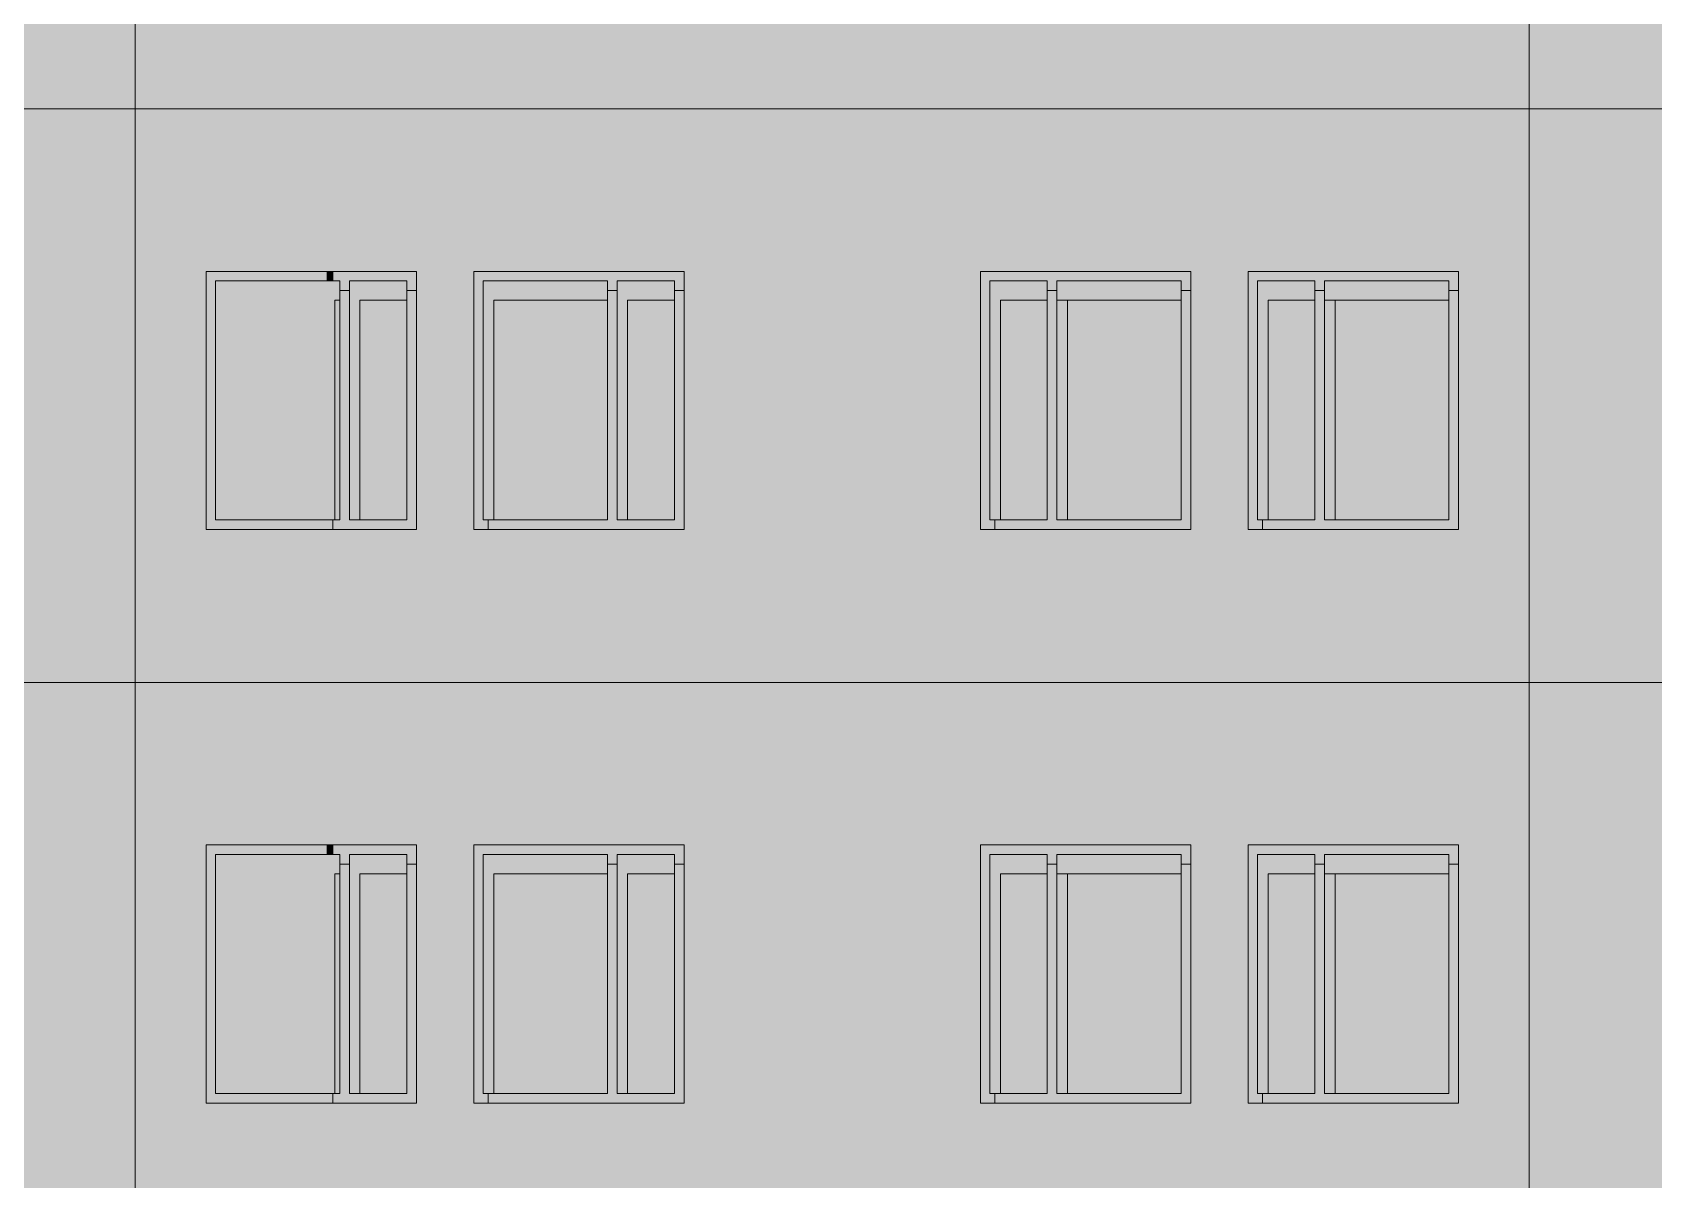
# Model space of a CAD drawing. Header units: millimetres. Extents: x 145836 to 266027, y 108786 to 206069.
# Drawn here: x 159283 to 163523, y 190599 to 193599 of the extents above; entities that cross this region are included whole.
import ezdxf

# ---------------------------------------------------------------- set-up
doc = ezdxf.new("R2010")
doc.units = ezdxf.units.MM
doc.layers.get('0').update_dxf_attribs({"color": 250})
doc.layers.add('hatch1', color=7, linetype='Continuous')

msp = doc.modelspace()

# ---------------------------------------------------------------- hatches: boundary and pattern name
at = {"lineweight": 13, "true_color": 0x787878}
h = msp.add_hatch(color=8, dxfattribs=at)
h.dxf.hatch_style = 1
h.paths.add_polyline_path([(160052.1, 192974), (159737.1, 192974), (159737.1, 192299), (160052.1, 192299), (160052.1, 192324), (159762.1, 192324), (159762.1, 192949), (160052.1, 192949)])
h.paths.add_polyline_path([(160069, 192324), (160052.1, 192324), (160052.1, 192299), (160069, 192299)])
at = {"lineweight": 13, "true_color": 0x5c6d75}
h = msp.add_hatch(color=147, dxfattribs=at)
h.dxf.hatch_style = 1
h.paths.add_polyline_path([(160087.1, 192949), (160052.1, 192949), (160052.1, 192324), (160073.9, 192324), (160073.9, 192899), (160087.1, 192899)])
h.paths.add_polyline_path([(160052.1, 192949), (159762.1, 192949), (159762.1, 192324), (160052.1, 192324)])
at = {"lineweight": 13, "true_color": 0x787878}
h = msp.add_hatch(color=8, dxfattribs=at)
h.dxf.hatch_style = 1
h.paths.add_polyline_path([(160069, 192974), (160052.1, 192974), (160052.1, 192949), (160069, 192949)])
at = {"lineweight": 13}
h = msp.add_hatch(color=253, dxfattribs=at)
h.dxf.hatch_style = 1
h.paths.add_polyline_path([(160287.1, 192974), (160069, 192974), (160069, 192949), (160087.1, 192949), (160087.1, 192924), (160112.1, 192924), (160112.1, 192949), (160262.1, 192949), (160262.1, 192924), (160287.1, 192924)])
at = {"lineweight": 13, "true_color": 0x5c6d75}
h = msp.add_hatch(color=147, dxfattribs=at)
h.dxf.hatch_style = 1
h.paths.add_polyline_path([(160262.1, 192899), (160262.1, 192949), (160112.1, 192949), (160112.1, 192324), (160139.5, 192324), (160139.5, 192899)])
at = {"lineweight": 13}
h = msp.add_hatch(color=253, dxfattribs=at)
h.dxf.hatch_style = 1
h.paths.add_polyline_path([(160787.1, 192949), (160787.1, 192924), (160812.1, 192924), (160812.1, 192949), (160962.1, 192949), (160962.1, 192924), (160987.1, 192924), (160987.1, 192974), (160437.1, 192974), (160437.1, 192299), (160474.5, 192299), (160474.5, 192324), (160462.1, 192324), (160462.1, 192949)])
at = {"lineweight": 13, "true_color": 0x5c6d75}
h = msp.add_hatch(color=147, dxfattribs=at)
h.paths.add_polyline_path([(160787.1, 192899), (160787.1, 192949), (160462.1, 192949), (160462.1, 192324), (160489.5, 192324), (160489.5, 192899)])
h.paths.add_polyline_path([(160962.1, 192899), (160962.1, 192949), (160812.1, 192949), (160812.1, 192324), (160839.5, 192324), (160839.5, 192899)])
at = {"lineweight": 20}
for color, points in [(253, [(161762.1, 192974), (161762.1, 192299), (161799.5, 192299), (161799.5, 192324), (161787.1, 192324), (161787.1, 192949), (161937.1, 192949), (161937.1, 192924), (161962.1, 192924), (161962.1, 192949), (162287.1, 192949), (162287.1, 192924), (162312.1, 192924), (162312.1, 192974)]), (253, [(162462.1, 192299), (162499.5, 192299), (162499.5, 192324), (162487.1, 192324), (162487.1, 192949), (162637.1, 192949), (162637.1, 192924), (162662.1, 192924), (162662.1, 192949), (162987.1, 192949), (162987.1, 192924), (163012.1, 192924), (163012.1, 192974), (162462.1, 192974)]), (255, [(162287.1, 192324), (161962.1, 192324), (161962.1, 192924), (161937.1, 192924), (161937.1, 192324), (161799.5, 192324), (161799.5, 192299), (162312.1, 192299), (162312.1, 192924), (162287.1, 192924)]), (253, [(161762.1, 191474), (161762.1, 190799), (161799.5, 190799), (161799.5, 190824), (161787.1, 190824), (161787.1, 191449), (161937.1, 191449), (161937.1, 191424), (161962.1, 191424), (161962.1, 191449), (162287.1, 191449), (162287.1, 191424), (162312.1, 191424), (162312.1, 191474)]), (253, [(162462.1, 190799), (162499.5, 190799), (162499.5, 190824), (162487.1, 190824), (162487.1, 191449), (162637.1, 191449), (162637.1, 191424), (162662.1, 191424), (162662.1, 191449), (162987.1, 191449), (162987.1, 191424), (163012.1, 191424), (163012.1, 191474), (162462.1, 191474)]), (255, [(162287.1, 190824), (161962.1, 190824), (161962.1, 191424), (161937.1, 191424), (161937.1, 190824), (161799.5, 190824), (161799.5, 190799), (162312.1, 190799), (162312.1, 191424), (162287.1, 191424)])]:
    msp.add_hatch(color=color, dxfattribs=at).paths.add_polyline_path(points)
at = {"lineweight": 20, "true_color": 0x5c6d75}
h = msp.add_hatch(color=147, dxfattribs=at)
h.paths.add_polyline_path([(162287.1, 192899), (162287.1, 192949), (161962.1, 192949), (161962.1, 192899)])
h.paths.add_polyline_path([(161937.1, 192899), (161937.1, 192949), (161787.1, 192949), (161787.1, 192324), (161814.5, 192324), (161814.5, 192899)])
for points in [[(162487.1, 192949), (162487.1, 192324), (162514.5, 192324), (162514.5, 192899), (162637.1, 192899), (162637.1, 192949)], [(162987.1, 192899), (162987.1, 192949), (162662.1, 192949), (162662.1, 192899)], [(162487.1, 191449), (162487.1, 190824), (162514.5, 190824), (162514.5, 191399), (162637.1, 191399), (162637.1, 191449)], [(162987.1, 191399), (162987.1, 191449), (162662.1, 191449), (162662.1, 191399)]]:
    msp.add_hatch(color=147, dxfattribs=at).paths.add_polyline_path(points)
at = {"lineweight": 13}
h = msp.add_hatch(color=255, dxfattribs=at)
h.dxf.hatch_style = 1
h.paths.add_polyline_path([(160287.1, 192924), (160262.1, 192924), (160262.1, 192324), (160112.1, 192324), (160112.1, 192924), (160087.1, 192924), (160087.1, 192324), (160069, 192324), (160069, 192299), (160287.1, 192299)])
h.paths.add_polyline_path([(160987.1, 192924), (160962.1, 192924), (160962.1, 192324), (160812.1, 192324), (160812.1, 192924), (160787.1, 192924), (160787.1, 192324), (160474.5, 192324), (160474.5, 192299), (160987.1, 192299)])
at = {"lineweight": 13, "true_color": 0x70858f}
h = msp.add_hatch(color=8, dxfattribs=at)
h.dxf.hatch_style = 1
h.paths.add_polyline_path([(160087.1, 192899), (160073.9, 192899), (160073.9, 192324), (160087.1, 192324)])
h.paths.add_polyline_path([(160262.1, 192899), (160139.5, 192899), (160139.5, 192324), (160262.1, 192324)])
h = msp.add_hatch(color=8, dxfattribs=at)
h.dxf.hatch_style = 1
h.paths.add_polyline_path([(160489.5, 192899), (160489.5, 192324), (160787.1, 192324), (160787.1, 192899)])
h.paths.add_polyline_path([(160839.5, 192324), (160962.1, 192324), (160962.1, 192899), (160839.5, 192899)])
h = msp.add_hatch(color=8, dxfattribs=at)
h.paths.add_polyline_path([(162287.1, 192899), (161989.5, 192899), (161989.5, 192324), (162287.1, 192324)])
h.paths.add_polyline_path([(161814.5, 192324), (161937.1, 192324), (161937.1, 192899), (161814.5, 192899)])
at = {"lineweight": 13, "true_color": 0x5c6d75}
h = msp.add_hatch(color=147, dxfattribs=at)
h.paths.add_polyline_path([(161989.5, 192899), (161962.1, 192899), (161962.1, 192324), (161989.5, 192324)])
h.paths.add_polyline_path([(162662.1, 192324), (162689.5, 192324), (162689.5, 192899), (162662.1, 192899)])
at = {"lineweight": 13}
for points in [[(163012.1, 192924), (162987.1, 192924), (162987.1, 192324), (162662.1, 192324), (162662.1, 192924), (162637.1, 192924), (162637.1, 192324), (162499.5, 192324), (162499.5, 192299), (163012.1, 192299)], [(163012.1, 191424), (162987.1, 191424), (162987.1, 190824), (162662.1, 190824), (162662.1, 191424), (162637.1, 191424), (162637.1, 190824), (162499.5, 190824), (162499.5, 190799), (163012.1, 190799)]]:
    msp.add_hatch(color=255, dxfattribs=at).paths.add_polyline_path(points)
at = {"lineweight": 13, "true_color": 0x70858f}
h = msp.add_hatch(color=8, dxfattribs=at)
h.paths.add_polyline_path([(162689.5, 192324), (162987.1, 192324), (162987.1, 192899), (162689.5, 192899)])
h.paths.add_polyline_path([(162637.1, 192899), (162514.5, 192899), (162514.5, 192324), (162637.1, 192324)])
at = {"lineweight": 13, "true_color": 0x787878}
h = msp.add_hatch(color=8, dxfattribs=at)
h.dxf.hatch_style = 1
h.paths.add_polyline_path([(160052.1, 191474), (159737.1, 191474), (159737.1, 190799), (160052.1, 190799), (160052.1, 190824), (159762.1, 190824), (159762.1, 191449), (160052.1, 191449)])
h.paths.add_polyline_path([(160069, 190824), (160052.1, 190824), (160052.1, 190799), (160069, 190799)])
h = msp.add_hatch(color=8, dxfattribs=at)
h.dxf.hatch_style = 1
h.paths.add_polyline_path([(160069, 191474), (160052.1, 191474), (160052.1, 191449), (160069, 191449)])
at = {"lineweight": 13}
h = msp.add_hatch(color=253, dxfattribs=at)
h.dxf.hatch_style = 1
h.paths.add_polyline_path([(160287.1, 191474), (160069, 191474), (160069, 191449), (160087.1, 191449), (160087.1, 191424), (160112.1, 191424), (160112.1, 191449), (160262.1, 191449), (160262.1, 191424), (160287.1, 191424)])
h = msp.add_hatch(color=253, dxfattribs=at)
h.dxf.hatch_style = 1
h.paths.add_polyline_path([(160787.1, 191449), (160787.1, 191424), (160812.1, 191424), (160812.1, 191449), (160962.1, 191449), (160962.1, 191424), (160987.1, 191424), (160987.1, 191474), (160437.1, 191474), (160437.1, 190799), (160474.5, 190799), (160474.5, 190824), (160462.1, 190824), (160462.1, 191449)])
at = {"lineweight": 13, "true_color": 0x5c6d75}
h = msp.add_hatch(color=147, dxfattribs=at)
h.dxf.hatch_style = 1
h.paths.add_polyline_path([(160087.1, 191449), (160052.1, 191449), (160052.1, 190824), (160073.9, 190824), (160073.9, 191399), (160087.1, 191399)])
h.paths.add_polyline_path([(160052.1, 191449), (159762.1, 191449), (159762.1, 190824), (160052.1, 190824)])
at = {"lineweight": 13}
h = msp.add_hatch(color=255, dxfattribs=at)
h.dxf.hatch_style = 1
h.paths.add_polyline_path([(160287.1, 191424), (160262.1, 191424), (160262.1, 190824), (160112.1, 190824), (160112.1, 191424), (160087.1, 191424), (160087.1, 190824), (160069, 190824), (160069, 190799), (160287.1, 190799)])
h.paths.add_polyline_path([(160987.1, 191424), (160962.1, 191424), (160962.1, 190824), (160812.1, 190824), (160812.1, 191424), (160787.1, 191424), (160787.1, 190824), (160474.5, 190824), (160474.5, 190799), (160987.1, 190799)])
at = {"lineweight": 13, "true_color": 0x5c6d75}
h = msp.add_hatch(color=147, dxfattribs=at)
h.dxf.hatch_style = 1
h.paths.add_polyline_path([(160262.1, 191399), (160262.1, 191449), (160112.1, 191449), (160112.1, 190824), (160139.5, 190824), (160139.5, 191399)])
h = msp.add_hatch(color=147, dxfattribs=at)
h.paths.add_polyline_path([(160787.1, 191399), (160787.1, 191449), (160462.1, 191449), (160462.1, 190824), (160489.5, 190824), (160489.5, 191399)])
h.paths.add_polyline_path([(160962.1, 191399), (160962.1, 191449), (160812.1, 191449), (160812.1, 190824), (160839.5, 190824), (160839.5, 191399)])
at = {"lineweight": 20, "true_color": 0x5c6d75}
h = msp.add_hatch(color=147, dxfattribs=at)
h.paths.add_polyline_path([(162287.1, 191399), (162287.1, 191449), (161962.1, 191449), (161962.1, 191399)])
h.paths.add_polyline_path([(161937.1, 191399), (161937.1, 191449), (161787.1, 191449), (161787.1, 190824), (161814.5, 190824), (161814.5, 191399)])
at = {"lineweight": 13, "true_color": 0x70858f}
h = msp.add_hatch(color=8, dxfattribs=at)
h.dxf.hatch_style = 1
h.paths.add_polyline_path([(160087.1, 191399), (160073.9, 191399), (160073.9, 190824), (160087.1, 190824)])
h.paths.add_polyline_path([(160262.1, 191399), (160139.5, 191399), (160139.5, 190824), (160262.1, 190824)])
h = msp.add_hatch(color=8, dxfattribs=at)
h.dxf.hatch_style = 1
h.paths.add_polyline_path([(160489.5, 191399), (160489.5, 190824), (160787.1, 190824), (160787.1, 191399)])
h.paths.add_polyline_path([(160839.5, 190824), (160962.1, 190824), (160962.1, 191399), (160839.5, 191399)])
h = msp.add_hatch(color=8, dxfattribs=at)
h.paths.add_polyline_path([(162287.1, 191399), (161989.5, 191399), (161989.5, 190824), (162287.1, 190824)])
h.paths.add_polyline_path([(161814.5, 190824), (161937.1, 190824), (161937.1, 191399), (161814.5, 191399)])
at = {"lineweight": 13, "true_color": 0x5c6d75}
h = msp.add_hatch(color=147, dxfattribs=at)
h.paths.add_polyline_path([(161989.5, 191399), (161962.1, 191399), (161962.1, 190824), (161989.5, 190824)])
h.paths.add_polyline_path([(162662.1, 190824), (162689.5, 190824), (162689.5, 191399), (162662.1, 191399)])
at = {"lineweight": 13, "true_color": 0x70858f}
h = msp.add_hatch(color=8, dxfattribs=at)
h.paths.add_polyline_path([(162689.5, 190824), (162987.1, 190824), (162987.1, 191399), (162689.5, 191399)])
h.paths.add_polyline_path([(162637.1, 191399), (162514.5, 191399), (162514.5, 190824), (162637.1, 190824)])
at = {"layer": 'hatch1', "lineweight": 13, "true_color": 0xc98238}
h = msp.add_hatch(color=23, dxfattribs=at)
h.dxf.hatch_style = 1
h.paths.add_polyline_path([(156067.2, 194899), (156067.2, 194474), (156612.1, 194474), (156612.1, 193799), (156067.2, 193799), (156067.2, 193399), (159552.1, 193399), (159552.1, 194899)])
h.paths.add_polyline_path([(158437.1, 194474), (158437.1, 193799), (157887.1, 193799), (157887.1, 194474)], flags=16)
h.paths.add_polyline_path([(158237.1, 194449), (158237.1, 194424), (158262.1, 194424), (158262.1, 194449), (158412.1, 194449), (158412.1, 193824), (158262.1, 193824), (158262.1, 194424), (158237.1, 194424), (158237.1, 193824), (157912.1, 193824), (157912.1, 194449)], flags=0)
h.paths.add_polyline_path([(157762.1, 194474), (157762.1, 193799), (156862.1, 193799), (156862.1, 194474)], flags=16)
h.paths.add_polyline_path([(157737.1, 194449), (157737.1, 193824), (157587.1, 193824), (157587.1, 194424), (157562.1, 194424), (157562.1, 193824), (157237.1, 193824), (157237.1, 194424), (157212.1, 194424), (157212.1, 193824), (156887.1, 193824), (156887.1, 194449), (157212.1, 194449), (157212.1, 194424), (157237.1, 194424), (157237.1, 194449), (157562.1, 194449), (157562.1, 194424), (157587.1, 194424), (157587.1, 194449)], flags=0)
h.paths.add_polyline_path([(158587.1, 194474), (159137.1, 194474), (159137.1, 193799), (158587.1, 193799)], flags=16)
h.paths.add_polyline_path([(158612.1, 194449), (158937.1, 194449), (158937.1, 194424), (158962.1, 194424), (158962.1, 194449), (159112.1, 194449), (159112.1, 193824), (158962.1, 193824), (158962.1, 194424), (158937.1, 194424), (158937.1, 193824), (158612.1, 193824)], flags=0)
at = {"layer": 'hatch1', "lineweight": 13, "true_color": 0x845624}
h = msp.add_hatch(color=27, dxfattribs=at)
h.dxf.hatch_style = 1
h.paths.add_polyline_path([(159552.1, 194899), (159552.1, 193866.4), (159552.1, 193399), (160052.1, 193399), (160052.1, 193799), (159737.1, 193799), (159737.1, 194474), (160052.1, 194474), (160052.1, 194899)])
at = {"layer": 'hatch1', "lineweight": 13, "true_color": 0xb07230}
h = msp.add_hatch(color=35, dxfattribs=at)
h.dxf.hatch_style = 1
h.paths.add_polyline_path([(160052.1, 194899), (160052.1, 194474), (160287.1, 194474), (160287.1, 193799), (160052.1, 193799), (160052.1, 193399), (163197.1, 193399), (163197.1, 194899)])
h.paths.add_polyline_path([(160987.1, 194474), (160987.1, 193799), (160437.1, 193799), (160437.1, 194474)], flags=16)
h.paths.add_polyline_path([(160962.1, 194449), (160962.1, 193824), (160812.1, 193824), (160812.1, 194424), (160787.1, 194424), (160787.1, 193824), (160462.1, 193824), (160462.1, 194449), (160787.1, 194449), (160787.1, 194424), (160812.1, 194424), (160812.1, 194449)], flags=0)
h.paths.add_polyline_path([(161762.1, 194474), (162312.1, 194474), (162312.1, 193799), (161762.1, 193799)], flags=16)
h.paths.add_polyline_path([(161787.1, 194449), (161937.1, 194449), (161937.1, 194424), (161962.1, 194424), (161962.1, 194449), (162287.1, 194449), (162287.1, 193824), (161962.1, 193824), (161962.1, 194424), (161937.1, 194424), (161937.1, 193824), (161787.1, 193824)], flags=0)
h.paths.add_polyline_path([(162462.1, 194474), (163012.1, 194474), (163012.1, 193799), (162462.1, 193799)], flags=16)
h.paths.add_polyline_path([(162487.1, 194449), (162637.1, 194449), (162637.1, 194424), (162662.1, 194424), (162662.1, 194449), (162987.1, 194449), (162987.1, 193824), (162662.1, 193824), (162662.1, 194424), (162637.1, 194424), (162637.1, 193824), (162487.1, 193824)], flags=0)
at = {"layer": 'hatch1', "lineweight": 13, "true_color": 0xc98238}
h = msp.add_hatch(color=23, dxfattribs=at)
h.dxf.hatch_style = 1
h.paths.add_polyline_path([(163197.1, 194899), (163197.1, 193399), (166681.9, 193399), (166681.9, 193799), (166137.1, 193799), (166137.1, 194474), (166681.9, 194474), (166681.9, 194899)])
h.paths.add_polyline_path([(164312.1, 194474), (164312.1, 193799), (164862.1, 193799), (164862.1, 194474)], flags=16)
h.paths.add_polyline_path([(164337.1, 194449), (164487.1, 194449), (164487.1, 194424), (164512.1, 194424), (164512.1, 194449), (164837.1, 194449), (164837.1, 193824), (164512.1, 193824), (164512.1, 194424), (164487.1, 194424), (164487.1, 193824), (164337.1, 193824)], flags=0)
h.paths.add_polyline_path([(164162.1, 194474), (164162.1, 193799), (163612.1, 193799), (163612.1, 194474)], flags=16)
h.paths.add_polyline_path([(164137.1, 194449), (164137.1, 193824), (163812.1, 193824), (163812.1, 194424), (163787.1, 194424), (163787.1, 193824), (163637.1, 193824), (163637.1, 194449), (163787.1, 194449), (163787.1, 194424), (163812.1, 194424), (163812.1, 194449)], flags=0)
h.paths.add_polyline_path([(164987.1, 194474), (165887.1, 194474), (165887.1, 193799), (164987.1, 193799)], flags=16)
h.paths.add_polyline_path([(165012.1, 194449), (165162.1, 194449), (165162.1, 194424), (165187.1, 194424), (165187.1, 194449), (165512.1, 194449), (165512.1, 194424), (165537.1, 194424), (165537.1, 194449), (165537.1, 193824), (165537.1, 194424), (165512.1, 194424), (165512.1, 193824), (165187.1, 193824), (165187.1, 194424), (165162.1, 194424), (165162.1, 193824), (165012.1, 193824)], flags=0)
at = {"layer": 'hatch1', "lineweight": 13, "true_color": 0xf1e5a2}
h = msp.add_hatch(color=41, dxfattribs=at)
h.dxf.hatch_style = 1
h.paths.add_polyline_path([(156067.2, 193399), (156067.2, 192974), (156612.1, 192974), (156612.1, 192299), (156067.2, 192299), (156067.2, 191899), (159552.1, 191899), (159552.1, 193399)])
h.paths.add_polyline_path([(157762.1, 192974), (157762.1, 192299), (156862.1, 192299), (156862.1, 192974)], flags=16)
h.paths.add_polyline_path([(157562.1, 192949), (157737.1, 192949), (157737.1, 192324), (157587.1, 192324), (157237.1, 192324), (156887.1, 192324), (156887.1, 192949), (157212.1, 192949)], flags=0)
h.paths.add_polyline_path([(157887.1, 192974), (158437.1, 192974), (158437.1, 192299), (157887.1, 192299)], flags=16)
h.paths.add_polyline_path([(157912.1, 192949), (158237.1, 192949), (158412.1, 192949), (158412.1, 192324), (158262.1, 192324), (157912.1, 192324)], flags=0)
h.paths.add_polyline_path([(158587.1, 192974), (159137.1, 192974), (159137.1, 192299), (158587.1, 192299)], flags=16)
h.paths.add_polyline_path([(158612.1, 192949), (158937.1, 192949), (159112.1, 192949), (159112.1, 192324), (158962.1, 192324), (158612.1, 192324)], flags=0)
at = {"layer": 'hatch1', "lineweight": 13, "true_color": 0xb7ab6c}
h = msp.add_hatch(color=43, dxfattribs=at)
h.dxf.hatch_style = 1
h.paths.add_polyline_path([(159552.1, 193399), (159552.1, 191899), (160052.1, 191899), (160052.1, 192299), (159737.1, 192299), (159737.1, 192974), (160052.1, 192974), (160052.1, 193399)])
at = {"layer": 'hatch1', "lineweight": 13, "true_color": 0xeedf8c}
h = msp.add_hatch(color=41, dxfattribs=at)
h.dxf.hatch_style = 1
h.paths.add_polyline_path([(161374.6, 193399), (160052.1, 193399), (160052.1, 192974), (160287.1, 192974), (160287.1, 192299), (160052.1, 192299), (160052.1, 191899), (161374.6, 191899)])
h.paths.add_polyline_path([(160987.1, 192974), (160987.1, 192299), (160437.1, 192299), (160437.1, 192974)], flags=16)
h.paths.add_polyline_path([(160962.1, 192324), (160812.1, 192324), (160812.1, 192924), (160787.1, 192924), (160787.1, 192324), (160462.1, 192324), (160462.1, 192949), (160787.1, 192949), (160787.1, 192924), (160812.1, 192924), (160812.1, 192949), (160962.1, 192949)], flags=0)
h.paths.add_polyline_path([(163197.1, 193399), (161374.6, 193399), (161374.6, 191899), (163197.1, 191899)])
h.paths.add_polyline_path([(161762.1, 192974), (162312.1, 192974), (162312.1, 192299), (161762.1, 192299)], flags=16)
h.paths.add_polyline_path([(161787.1, 192949), (161937.1, 192949), (161937.1, 192924), (161962.1, 192924), (161962.1, 192949), (162287.1, 192949), (162287.1, 192324), (161962.1, 192324), (161962.1, 192924), (161937.1, 192924), (161937.1, 192324), (161787.1, 192324)], flags=0)
h.paths.add_polyline_path([(162462.1, 192974), (163012.1, 192974), (163012.1, 192299), (162462.1, 192299)], flags=16)
h.paths.add_polyline_path([(162487.1, 192949), (162637.1, 192949), (162637.1, 192924), (162662.1, 192924), (162662.1, 192949), (162987.1, 192949), (162987.1, 192324), (162662.1, 192324), (162662.1, 192924), (162637.1, 192924), (162637.1, 192324), (162487.1, 192324)], flags=0)
at = {"layer": 'hatch1', "lineweight": 13, "true_color": 0xf1e5a2}
h = msp.add_hatch(color=41, dxfattribs=at)
h.dxf.hatch_style = 1
h.paths.add_polyline_path([(163197.1, 193399), (163197.1, 191899), (166681.9, 191899), (166681.9, 192299), (166137.1, 192299), (166137.1, 192974), (166681.9, 192974), (166681.9, 193399)])
h.paths.add_polyline_path([(164312.1, 192974), (164312.1, 192299), (164862.1, 192299), (164862.1, 192974)], flags=16)
h.paths.add_polyline_path([(164337.1, 192949), (164487.1, 192949), (164837.1, 192949), (164837.1, 192324), (164512.1, 192324), (164337.1, 192324)], flags=0)
h.paths.add_polyline_path([(164987.1, 192974), (165887.1, 192974), (165887.1, 192299), (164987.1, 192299)], flags=16)
h.paths.add_polyline_path([(165012.1, 192949), (165162.1, 192949), (165512.1, 192949), (165012.1, 192949), (165012.1, 192324), (165537.1, 192324), (165187.1, 192324), (165012.1, 192324)], flags=0)
h = msp.add_hatch(color=41, dxfattribs=at)
h.dxf.hatch_style = 1
h.paths.add_polyline_path([(156067.2, 191899), (156067.2, 191474), (156612.1, 191474), (156612.1, 190799), (156067.2, 190799), (156067.2, 190399), (159552.1, 190399), (159552.1, 191899)])
h.paths.add_polyline_path([(157762.1, 191474), (157762.1, 190799), (156862.1, 190799), (156862.1, 191474)], flags=16)
h.paths.add_polyline_path([(157737.1, 191449), (157737.1, 190824), (157587.1, 190824), (157237.1, 190824), (156887.1, 190824), (156887.1, 191449), (157212.1, 191449), (157562.1, 191449)], flags=0)
h.paths.add_polyline_path([(157887.1, 191474), (158437.1, 191474), (158437.1, 190799), (157887.1, 190799)], flags=16)
h.paths.add_polyline_path([(157912.1, 191449), (158237.1, 191449), (158412.1, 191449), (158412.1, 190824), (158262.1, 190824), (157912.1, 190824)], flags=0)
h.paths.add_polyline_path([(158587.1, 191474), (159137.1, 191474), (159137.1, 190799), (158587.1, 190799)], flags=16)
h.paths.add_polyline_path([(158612.1, 191449), (158937.1, 191449), (159112.1, 191449), (159112.1, 190824), (158962.1, 190824), (158612.1, 190824)], flags=0)
at = {"layer": 'hatch1', "lineweight": 13, "true_color": 0xb7ab6c}
h = msp.add_hatch(color=43, dxfattribs=at)
h.dxf.hatch_style = 1
h.paths.add_polyline_path([(160052.1, 191899), (159552.1, 191899), (159552.1, 190399), (160052.1, 190399), (160052.1, 190799), (159737.1, 190799), (159737.1, 191474), (160052.1, 191474)])
at = {"layer": 'hatch1', "lineweight": 13, "true_color": 0xeedf8c}
h = msp.add_hatch(color=41, dxfattribs=at)
h.dxf.hatch_style = 1
h.paths.add_polyline_path([(161374.6, 191899), (160052.1, 191899), (160052.1, 191474), (160287.1, 191474), (160287.1, 190799), (160052.1, 190799), (160052.1, 190399), (161374.6, 190399)])
h.paths.add_polyline_path([(160987.1, 191474), (160987.1, 190799), (160437.1, 190799), (160437.1, 191474)], flags=16)
h.paths.add_polyline_path([(160787.1, 191449), (160787.1, 191424), (160812.1, 191424), (160812.1, 191449), (160962.1, 191449), (160962.1, 190824), (160812.1, 190824), (160812.1, 191424), (160787.1, 191424), (160787.1, 190824), (160462.1, 190824), (160462.1, 191449)], flags=0)
h.paths.add_polyline_path([(163197.1, 191899), (161374.6, 191899), (161374.6, 190399), (163197.1, 190399)])
h.paths.add_polyline_path([(161762.1, 191474), (162312.1, 191474), (162312.1, 190799), (161762.1, 190799)], flags=16)
h.paths.add_polyline_path([(161787.1, 191449), (161937.1, 191449), (161937.1, 191424), (161962.1, 191424), (161962.1, 191449), (162287.1, 191449), (162287.1, 190824), (161962.1, 190824), (161962.1, 191424), (161937.1, 191424), (161937.1, 190824), (161787.1, 190824)], flags=0)
h.paths.add_polyline_path([(162462.1, 191474), (163012.1, 191474), (163012.1, 190799), (162462.1, 190799)], flags=16)
h.paths.add_polyline_path([(162487.1, 191449), (162637.1, 191449), (162637.1, 191424), (162662.1, 191424), (162662.1, 191449), (162987.1, 191449), (162987.1, 190824), (162662.1, 190824), (162662.1, 191424), (162637.1, 191424), (162637.1, 190824), (162487.1, 190824)], flags=0)
at = {"layer": 'hatch1', "lineweight": 13, "true_color": 0xf1e5a2}
h = msp.add_hatch(color=41, dxfattribs=at)
h.dxf.hatch_style = 1
h.paths.add_polyline_path([(163197.1, 191899), (163197.1, 190399), (166681.9, 190399), (166681.9, 190799), (166137.1, 190799), (166137.1, 191474), (166681.9, 191474), (166681.9, 191899)])
h.paths.add_polyline_path([(164162.1, 191474), (163612.1, 191474), (163612.1, 190799), (164162.1, 190799)], flags=16)
h.paths.add_polyline_path([(164137.1, 191449), (164137.1, 190824), (163812.1, 190824), (163637.1, 190824), (163637.1, 191449), (163787.1, 191449)], flags=0)
h.paths.add_polyline_path([(164312.1, 191474), (164312.1, 190799), (164862.1, 190799), (164862.1, 191474)], flags=16)
h.paths.add_polyline_path([(164337.1, 191449), (164487.1, 191449), (164837.1, 191449), (164837.1, 190824), (164512.1, 190824), (164337.1, 190824)], flags=0)
h.paths.add_polyline_path([(164987.1, 191474), (165887.1, 191474), (165887.1, 190799), (164987.1, 190799)], flags=16)
h.paths.add_polyline_path([(165012.1, 191449), (165162.1, 191449), (165512.1, 191449), (165012.1, 191449), (165012.1, 190824), (165537.1, 190824), (165187.1, 190824), (165012.1, 190824)], flags=0)

# ---------------------------------------------------------------- linework, layer by layer
at = {"lineweight": 20}
for p, q in [((159552.1, 168449), (159552.1, 201249)), ((163197.1, 168449), (163197.1, 201249)), ((168239.6, 193399), (154509.6, 193399)), ((159737.1, 192974), (160287.1, 192974)), ((159737.1, 192299), (159737.1, 192974)), ((160087.1, 192949), (159762.1, 192949)), ((160087.1, 192949), (159762.1, 192949)), ((159762.1, 192949), (159762.1, 192324)), ((160087.1, 192324), (160087.1, 192949)), ((160262.1, 192949), (160112.1, 192949)), ((160112.1, 192949), (160112.1, 192324)), ((160262.1, 192324), (160262.1, 192949)), ((160287.1, 192299), (160287.1, 192974)), ((160437.1, 192974), (160987.1, 192974)), ((160437.1, 192299), (160437.1, 192974)), ((160787.1, 192949), (160462.1, 192949)), ((160787.1, 192949), (160462.1, 192949)), ((160462.1, 192949), (160462.1, 192324)), ((160787.1, 192324), (160787.1, 192949)), ((160962.1, 192949), (160812.1, 192949)), ((160812.1, 192949), (160812.1, 192324)), ((160962.1, 192324), (160962.1, 192949)), ((160987.1, 192299), (160987.1, 192974)), ((162312.1, 192974), (161762.1, 192974)), ((161762.1, 192299), (161762.1, 192974)), ((161787.1, 192324), (161787.1, 192949)), ((161787.1, 192949), (161937.1, 192949)), ((161787.1, 192949), (161937.1, 192949)), ((161937.1, 192949), (161937.1, 192324)), ((161962.1, 192949), (162287.1, 192949)), ((161962.1, 192949), (162287.1, 192949)), ((161962.1, 192324), (161962.1, 192949)), ((162287.1, 192949), (162287.1, 192324)), ((162312.1, 192299), (162312.1, 192974)), ((163012.1, 192974), (162462.1, 192974)), ((162462.1, 192299), (162462.1, 192974)), ((162487.1, 192324), (162487.1, 192949)), ((162487.1, 192949), (162637.1, 192949)), ((162487.1, 192949), (162637.1, 192949)), ((162637.1, 192949), (162637.1, 192324)), ((162662.1, 192949), (162987.1, 192949)), ((162662.1, 192324), (162662.1, 192949)), ((162662.1, 192949), (162987.1, 192949)), ((162987.1, 192949), (162987.1, 192324)), ((163012.1, 192299), (163012.1, 192974)), ((160087.1, 192324), (159762.1, 192324)), ((160262.1, 192324), (160112.1, 192324)), ((160787.1, 192324), (160462.1, 192324)), ((160962.1, 192324), (160812.1, 192324)), ((161787.1, 192324), (161937.1, 192324)), ((161962.1, 192324), (162287.1, 192324)), ((162487.1, 192324), (162637.1, 192324)), ((162662.1, 192324), (162987.1, 192324)), ((159737.1, 192299), (160287.1, 192299)), ((160437.1, 192299), (160987.1, 192299)), ((162312.1, 192299), (161762.1, 192299)), ((163012.1, 192299), (162462.1, 192299)), ((168239.6, 191899), (154509.6, 191899)), ((159737.1, 191474), (160287.1, 191474)), ((159737.1, 190799), (159737.1, 191474)), ((160287.1, 190799), (160287.1, 191474)), ((160437.1, 191474), (160987.1, 191474)), ((160437.1, 190799), (160437.1, 191474)), ((160987.1, 190799), (160987.1, 191474)), ((162312.1, 191474), (161762.1, 191474)), ((161762.1, 190799), (161762.1, 191474)), ((162312.1, 190799), (162312.1, 191474)), ((163012.1, 191474), (162462.1, 191474)), ((162462.1, 190799), (162462.1, 191474)), ((163012.1, 190799), (163012.1, 191474)), ((160087.1, 191449), (159762.1, 191449)), ((160087.1, 191449), (159762.1, 191449)), ((159762.1, 191449), (159762.1, 190824)), ((160087.1, 190824), (160087.1, 191449)), ((160262.1, 191449), (160112.1, 191449)), ((160112.1, 191449), (160112.1, 190824)), ((160262.1, 190824), (160262.1, 191449)), ((160787.1, 191449), (160462.1, 191449)), ((160787.1, 191449), (160462.1, 191449)), ((160462.1, 191449), (160462.1, 190824)), ((160787.1, 190824), (160787.1, 191449)), ((160962.1, 191449), (160812.1, 191449)), ((160812.1, 191449), (160812.1, 190824)), ((160962.1, 190824), (160962.1, 191449)), ((161787.1, 190824), (161787.1, 191449)), ((161787.1, 191449), (161937.1, 191449)), ((161787.1, 191449), (161937.1, 191449)), ((161937.1, 191449), (161937.1, 190824)), ((161962.1, 191449), (162287.1, 191449)), ((161962.1, 191449), (162287.1, 191449)), ((161962.1, 190824), (161962.1, 191449)), ((162287.1, 191449), (162287.1, 190824)), ((162487.1, 190824), (162487.1, 191449)), ((162487.1, 191449), (162637.1, 191449)), ((162487.1, 191449), (162637.1, 191449)), ((162637.1, 191449), (162637.1, 190824)), ((162662.1, 191449), (162987.1, 191449)), ((162662.1, 190824), (162662.1, 191449)), ((162662.1, 191449), (162987.1, 191449)), ((162987.1, 191449), (162987.1, 190824)), ((160087.1, 190824), (159762.1, 190824)), ((160262.1, 190824), (160112.1, 190824)), ((160787.1, 190824), (160462.1, 190824)), ((160962.1, 190824), (160812.1, 190824)), ((161787.1, 190824), (161937.1, 190824)), ((161962.1, 190824), (162287.1, 190824)), ((162487.1, 190824), (162637.1, 190824)), ((162662.1, 190824), (162987.1, 190824)), ((159737.1, 190799), (160287.1, 190799)), ((160437.1, 190799), (160987.1, 190799)), ((162312.1, 190799), (161762.1, 190799)), ((163012.1, 190799), (162462.1, 190799))]:
    msp.add_line(p, q, dxfattribs=at)
at = {"color": 8, "lineweight": 13, "true_color": 0x828282}
for p, q in [((160069, 192974), (160069, 192949)), ((160069, 192324), (160069, 192299)), ((160069, 191474), (160069, 191449)), ((160069, 190824), (160069, 190799))]:
    msp.add_line(p, q, dxfattribs=at)
at = {"color": 147, "lineweight": 20, "true_color": 0x5c6d75}
for p, q in [((160087.1, 192899), (160073.9, 192899)), ((160073.9, 192899), (160073.9, 192324)), ((160262.1, 192899), (160139.5, 192899)), ((160139.5, 192899), (160139.5, 192324)), ((160787.1, 192899), (160489.5, 192899)), ((160489.5, 192899), (160489.5, 192324)), ((160962.1, 192899), (160839.5, 192899)), ((160839.5, 192899), (160839.5, 192324)), ((161814.5, 192899), (161937.1, 192899)), ((161814.5, 192899), (161814.5, 192324)), ((161962.1, 192899), (162287.1, 192899)), ((161989.5, 192899), (161989.5, 192324)), ((162514.5, 192899), (162637.1, 192899)), ((162514.5, 192899), (162514.5, 192324)), ((162662.1, 192899), (162987.1, 192899)), ((162689.5, 192899), (162689.5, 192324)), ((160087.1, 191399), (160073.9, 191399)), ((160073.9, 191399), (160073.9, 190824)), ((160262.1, 191399), (160139.5, 191399)), ((160139.5, 191399), (160139.5, 190824)), ((160787.1, 191399), (160489.5, 191399)), ((160489.5, 191399), (160489.5, 190824)), ((160962.1, 191399), (160839.5, 191399)), ((160839.5, 191399), (160839.5, 190824)), ((161814.5, 191399), (161937.1, 191399)), ((161814.5, 191399), (161814.5, 190824)), ((161962.1, 191399), (162287.1, 191399)), ((161989.5, 191399), (161989.5, 190824)), ((162514.5, 191399), (162637.1, 191399)), ((162514.5, 191399), (162514.5, 190824)), ((162662.1, 191399), (162987.1, 191399)), ((162689.5, 191399), (162689.5, 190824))]:
    msp.add_line(p, q, dxfattribs=at)
at = {"color": 253, "lineweight": 20}
for p, q in [((160112.1, 192924), (160087.1, 192924)), ((160287.1, 192924), (160262.1, 192924)), ((160812.1, 192924), (160787.1, 192924)), ((160987.1, 192924), (160962.1, 192924)), ((161937.1, 192924), (161962.1, 192924)), ((162287.1, 192924), (162312.1, 192924)), ((162637.1, 192924), (162662.1, 192924)), ((162987.1, 192924), (163012.1, 192924)), ((160474.5, 192324), (160474.5, 192299)), ((161799.5, 192324), (161799.5, 192299)), ((162499.5, 192324), (162499.5, 192299)), ((160112.1, 191424), (160087.1, 191424)), ((160287.1, 191424), (160262.1, 191424)), ((160812.1, 191424), (160787.1, 191424)), ((160987.1, 191424), (160962.1, 191424)), ((161937.1, 191424), (161962.1, 191424)), ((162287.1, 191424), (162312.1, 191424)), ((162637.1, 191424), (162662.1, 191424)), ((162987.1, 191424), (163012.1, 191424)), ((160474.5, 190824), (160474.5, 190799)), ((161799.5, 190824), (161799.5, 190799)), ((162499.5, 190824), (162499.5, 190799))]:
    msp.add_line(p, q, dxfattribs=at)

doc.saveas('drawing.dxf')
